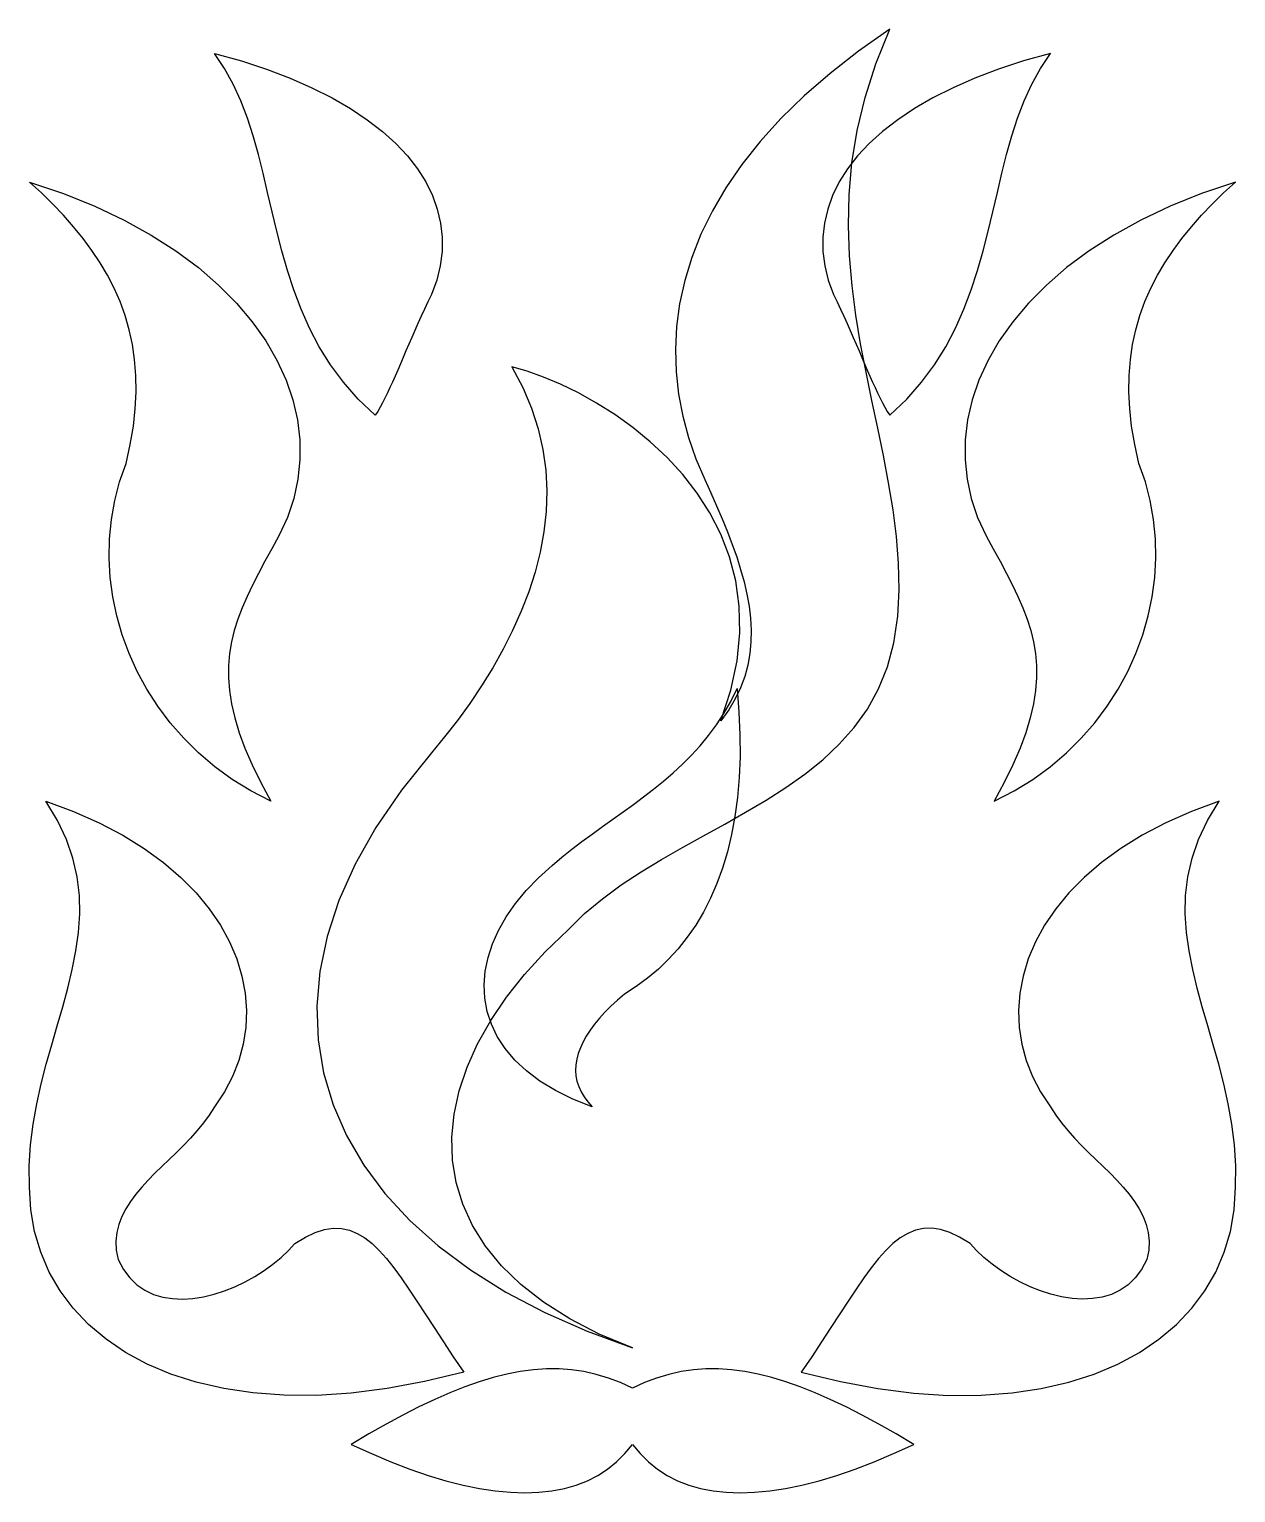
# Model space of a CAD drawing. Header units: millimetres. Extents: x 25 to 175, y 14 to 196.
import ezdxf

# ---------------------------------------------------------------- set-up
doc = ezdxf.new("R2010")
doc.units = ezdxf.units.MM

msp = doc.modelspace()

# ---------------------------------------------------------------- linework, layer by layer
for points in [[(100, 32), (95.873625, 33.737875), (92.189, 35.643), (88.937875, 37.702625), (86.112, 39.904), (83.703125, 42.234375), (81.703, 44.681), (80.103375, 47.231125), (78.896, 49.872), (78.072625, 52.590875), (77.625, 55.375), (77.544875, 58.211625), (77.824, 61.088), (78.454125, 63.991375), (79.427, 66.909), (80.734375, 69.828125), (82.368, 72.736), (84.319625, 75.619875), (86.581, 78.467), (89.143875, 81.264625), (92, 84), (94.042875, 86.014125), (96.253, 87.873), (98.602625, 89.601375), (101.064, 91.224), (103.609375, 92.765625), (106.211, 94.251), (108.841125, 95.704875), (111.472, 97.152), (114.075875, 98.617125), (116.625, 100.125), (119.091625, 101.700375), (121.448, 103.368), (123.666375, 105.152625), (125.719, 107.079), (127.578125, 109.171875), (129.216, 111.456), (130.604875, 113.956125), (131.717, 116.697), (132.524625, 119.703375), (133, 123), (133.170875, 126.300875), (133.107, 129.607), (132.843625, 132.923625), (132.416, 136.256), (131.859375, 139.609375), (131.209, 142.989), (130.500125, 146.400125), (129.768, 149.848), (129.047875, 153.337875), (128.375, 156.875), (127.784625, 160.464625), (127.312, 164.112), (126.992375, 167.822375), (126.861, 171.601), (126.953125, 175.453125), (127.304, 179.384), (127.948875, 183.398875), (128.923, 187.503), (130.261625, 191.701625), (132, 196), (128.121125, 193.278375), (124.579, 190.517), (121.365375, 187.721125), (118.472, 184.896), (115.890625, 182.046875), (113.613, 179.179), (111.630875, 176.297625), (109.936, 173.408), (108.520125, 170.515375), (107.375, 167.625), (106.492375, 164.742125), (105.864, 161.872), (105.481625, 159.019875), (105.337, 156.191), (105.421875, 153.390625), (105.728, 150.624), (106.247125, 147.896375), (106.971, 145.213), (107.891375, 142.579125), (109, 140), (109.74125, 138.3575), (110.46, 136.73), (111.14875, 135.1175), (111.8, 133.52), (112.40625, 131.9375), (112.96, 130.37), (113.45375, 128.8175), (113.88, 127.28), (114.23125, 125.7575), (114.5, 124.25), (114.67875, 122.7575), (114.76, 121.28), (114.73625, 119.8175), (114.6, 118.37), (114.34375, 116.9375), (113.96, 115.52), (113.44125, 114.1175), (112.78, 112.73), (111.96875, 111.3575), (111, 110), (112.25075, 113.817375), (113.026, 117.469), (113.36025, 120.954125), (113.288, 124.272), (112.84375, 127.421875), (112.062, 130.403), (110.97725, 133.214625), (109.624, 135.856), (108.03675, 138.326375), (106.25, 140.625), (104.29825, 142.751125), (102.216, 144.704), (100.03775, 146.482875), (97.798, 148.087), (95.53125, 149.515625), (93.272, 150.768), (91.05475, 151.843375), (88.914, 152.741), (86.88425, 153.460125), (85, 154), (86.359625, 151.44325), (87.447, 148.876), (88.274875, 146.30275), (88.856, 143.728), (89.203125, 141.15625), (89.329, 138.592), (89.246375, 136.03975), (88.968, 133.504), (88.506625, 130.98925), (87.875, 128.5), (87.085875, 126.04075), (86.152, 123.616), (85.086125, 121.23025), (83.901, 118.888), (82.609375, 116.59375), (81.224, 114.352), (79.757625, 112.16725), (78.223, 110.044), (76.632875, 107.98675), (75, 106), (71.24825, 101.3595), (68.086, 96.746), (65.50275, 92.1715), (63.488, 87.648), (62.03125, 83.1875), (61.122, 78.802), (60.74975, 74.5035), (60.904, 70.304), (61.57425, 66.2155), (62.75, 62.25), (64.42075, 58.4195), (66.576, 54.736), (69.20525, 51.2115), (72.298, 47.858), (75.84375, 44.6875), (79.832, 41.712), (84.25225, 38.9435), (89.094, 36.394), (94.34675, 34.0755), (100, 32)], [(68, 148), (65.8885, 150.000625), (64.038, 152.095), (62.4245, 154.271875), (61.024, 156.52), (59.8125, 158.828125), (58.766, 161.185), (57.8605, 163.579375), (57.072, 166), (56.3765, 168.435625), (55.75, 170.875), (55.1685, 173.306875), (54.608, 175.72), (54.0445, 178.103125), (53.454, 180.445), (52.8125, 182.734375), (52.096, 184.96), (51.2805, 187.110625), (50.342, 189.175), (49.2565, 191.141875), (48, 193), (51.345, 192.05575), (54.48, 191.026), (57.405, 189.91525), (60.12, 188.728), (62.625, 187.46875), (64.92, 186.142), (67.005, 184.75225), (68.88, 183.304), (70.545, 181.80175), (72, 180.25), (73.245, 178.65325), (74.28, 177.016), (75.105, 175.34275), (75.72, 173.638), (76.125, 171.90625), (76.32, 170.152), (76.305, 168.37975), (76.08, 166.594), (75.645, 164.79925), (75, 163), (74.557375, 162.100375), (74.129, 161.203), (73.714125, 160.310125), (73.312, 159.424), (72.921875, 158.546875), (72.543, 157.681), (72.174625, 156.828625), (71.816, 155.992), (71.466375, 155.173375), (71.125, 154.375), (70.791125, 153.599125), (70.464, 152.848), (70.142875, 152.123875), (69.827, 151.429), (69.515625, 150.765625), (69.208, 150.136), (68.903375, 149.542375), (68.601, 148.987), (68.300125, 148.472125), (68, 148)], [(132, 148), (134.1115, 150.000625), (135.962, 152.095), (137.5755, 154.271875), (138.976, 156.52), (140.1875, 158.828125), (141.234, 161.185), (142.1395, 163.579375), (142.928, 166), (143.6235, 168.435625), (144.25, 170.875), (144.8315, 173.306875), (145.392, 175.72), (145.9555, 178.103125), (146.546, 180.445), (147.1875, 182.734375), (147.904, 184.96), (148.7195, 187.110625), (149.658, 189.175), (150.7435, 191.141875), (152, 193), (148.655, 192.05575), (145.52, 191.026), (142.595, 189.91525), (139.88, 188.728), (137.375, 187.46875), (135.08, 186.142), (132.995, 184.75225), (131.12, 183.304), (129.455, 181.80175), (128, 180.25), (126.755, 178.65325), (125.72, 177.016), (124.895, 175.34275), (124.28, 173.638), (123.875, 171.90625), (123.68, 170.152), (123.695, 168.37975), (123.92, 166.594), (124.355, 164.79925), (125, 163), (125.442625, 162.100375), (125.871, 161.203), (126.285875, 160.310125), (126.688, 159.424), (127.078125, 158.546875), (127.457, 157.681), (127.825375, 156.828625), (128.184, 155.992), (128.533625, 155.173375), (128.875, 154.375), (129.208875, 153.599125), (129.536, 152.848), (129.857125, 152.123875), (130.173, 151.429), (130.484375, 150.765625), (130.792, 150.136), (131.096625, 149.542375), (131.399, 148.987), (131.699875, 148.472125), (132, 148)], [(55, 100), (52.525375, 101.280625), (50.203, 102.715), (48.035125, 104.291875), (46.024, 106), (44.171875, 107.828125), (42.481, 109.765), (40.953625, 111.799375), (39.592, 113.92), (38.398375, 116.115625), (37.375, 118.375), (36.524125, 120.686875), (35.848, 123.04), (35.348875, 125.423125), (35.029, 127.825), (34.890625, 130.234375), (34.936, 132.64), (35.167375, 135.030625), (35.587, 137.395), (36.197125, 139.721875), (37, 142), (37.52575, 144.355625), (37.906, 146.625), (38.14525, 148.811875), (38.248, 150.92), (38.21875, 152.953125), (38.062, 154.915), (37.78225, 156.809375), (37.384, 158.64), (36.87175, 160.410625), (36.25, 162.125), (35.52325, 163.786875), (34.696, 165.4), (33.77275, 166.968125), (32.758, 168.495), (31.65625, 169.984375), (30.472, 171.44), (29.20975, 172.865625), (27.874, 174.265), (26.46925, 175.641875), (25, 177), (29.207625, 175.5695), (33.131, 173.986), (36.770875, 172.2615), (40.128, 170.408), (43.203125, 168.4375), (45.997, 166.362), (48.510375, 164.1935), (50.744, 161.944), (52.698625, 159.6255), (54.375, 157.25), (55.773875, 154.8295), (56.896, 152.376), (57.742125, 149.9015), (58.313, 147.418), (58.609375, 144.9375), (58.632, 142.472), (58.381625, 140.0335), (57.859, 137.634), (57.064875, 135.2855), (56, 133), (55.116375, 131.385625), (54.271, 129.835), (53.472125, 128.336875), (52.728, 126.88), (52.046875, 125.453125), (51.437, 124.045), (50.906625, 122.644375), (50.464, 121.24), (50.117375, 119.820625), (49.875, 118.375), (49.745125, 116.891875), (49.736, 115.36), (49.855875, 113.768125), (50.113, 112.105), (50.515625, 110.359375), (51.072, 108.52), (51.790375, 106.575625), (52.679, 104.515), (53.746125, 102.326875), (55, 100)], [(145, 100), (147.474625, 101.280625), (149.797, 102.715), (151.964875, 104.291875), (153.976, 106), (155.828125, 107.828125), (157.519, 109.765), (159.046375, 111.799375), (160.408, 113.92), (161.601625, 116.115625), (162.625, 118.375), (163.475875, 120.686875), (164.152, 123.04), (164.651125, 125.423125), (164.971, 127.825), (165.109375, 130.234375), (165.064, 132.64), (164.832625, 135.030625), (164.413, 137.395), (163.802875, 139.721875), (163, 142), (162.47425, 144.355625), (162.094, 146.625), (161.85475, 148.811875), (161.752, 150.92), (161.78125, 152.953125), (161.938, 154.915), (162.21775, 156.809375), (162.616, 158.64), (163.12825, 160.410625), (163.75, 162.125), (164.47675, 163.786875), (165.304, 165.4), (166.22725, 166.968125), (167.242, 168.495), (168.34375, 169.984375), (169.528, 171.44), (170.79025, 172.865625), (172.126, 174.265), (173.53075, 175.641875), (175, 177), (170.792375, 175.5695), (166.869, 173.986), (163.229125, 172.2615), (159.872, 170.408), (156.796875, 168.4375), (154.003, 166.362), (151.489625, 164.1935), (149.256, 161.944), (147.301375, 159.6255), (145.625, 157.25), (144.226125, 154.8295), (143.104, 152.376), (142.257875, 149.9015), (141.687, 147.418), (141.390625, 144.9375), (141.368, 142.472), (141.618375, 140.0335), (142.141, 137.634), (142.935125, 135.2855), (144, 133), (144.883625, 131.385625), (145.729, 129.835), (146.527875, 128.336875), (147.272, 126.88), (147.953125, 125.453125), (148.563, 124.045), (149.093375, 122.644375), (149.536, 121.24), (149.882625, 119.820625), (150.125, 118.375), (150.254875, 116.891875), (150.264, 115.36), (150.144125, 113.768125), (149.887, 112.105), (149.484375, 110.359375), (148.928, 108.52), (148.209625, 106.575625), (147.321, 104.515), (146.253875, 102.326875), (145, 100)], [(95, 62), (92.576875, 62.9585), (90.405, 64.028), (88.480625, 65.1995), (86.8, 66.464), (85.359375, 67.8125), (84.155, 69.236), (83.183125, 70.7255), (82.44, 72.272), (81.921875, 73.8665), (81.625, 75.5), (81.545625, 77.1635), (81.68, 78.848), (82.024375, 80.5445), (82.575, 82.244), (83.328125, 83.9375), (84.28, 85.616), (85.426875, 87.2705), (86.765, 88.892), (88.290625, 90.4715), (90, 92), (91.214125, 93.02875), (92.453, 94.02), (93.711375, 94.98125), (94.984, 95.92), (96.265625, 96.84375), (97.551, 97.76), (98.834875, 98.67625), (100.112, 99.6), (101.377125, 100.53875), (102.625, 101.5), (103.850375, 102.49125), (105.048, 103.52), (106.212625, 104.59375), (107.339, 105.72), (108.421875, 106.90625), (109.456, 108.16), (110.436125, 109.48875), (111.357, 110.9), (112.213375, 112.40125), (113, 114), (113.2405, 111.05975), (113.364, 108.238), (113.3735, 105.53325), (113.272, 102.944), (113.0625, 100.46875), (112.748, 98.106), (112.3315, 95.85425), (111.816, 93.712), (111.2045, 91.67775), (110.5, 89.75), (109.7055, 87.92725), (108.824, 86.208), (107.8585, 84.59075), (106.812, 83.074), (105.6875, 81.65625), (104.488, 80.336), (103.2165, 79.11175), (101.876, 77.982), (100.4695, 76.94525), (99, 76), (98.13025, 75.250125), (97.322, 74.501), (96.57675, 73.753375), (95.896, 73.008), (95.28125, 72.265625), (94.734, 71.527), (94.25575, 70.792875), (93.848, 70.064), (93.51225, 69.341125), (93.25, 68.625), (93.06275, 67.916375), (92.952, 67.216), (92.91925, 66.524625), (92.966, 65.843), (93.09375, 65.171875), (93.304, 64.512), (93.59825, 63.864125), (93.978, 63.229), (94.44475, 62.607375), (95, 62)], [(79, 29), (74.141125, 27.813), (69.469, 26.944), (64.990375, 26.381), (60.712, 26.112), (56.640625, 26.125), (52.783, 26.408), (49.145875, 26.949), (45.736, 27.736), (42.560125, 28.757), (39.625, 30), (36.937375, 31.453), (34.504, 33.104), (32.331625, 34.941), (30.427, 36.952), (28.796875, 39.125), (27.448, 41.448), (26.387125, 43.909), (25.621, 46.496), (25.156375, 49.197), (25, 52), (24.9575, 54.67075), (25.11, 57.286), (25.4275, 59.85025), (25.88, 62.368), (26.4375, 64.84375), (27.07, 67.282), (27.7475, 69.68725), (28.44, 72.064), (29.1175, 74.41675), (29.75, 76.75), (30.3075, 79.06825), (30.76, 81.376), (31.0775, 83.67775), (31.23, 85.978), (31.1875, 88.28125), (30.92, 90.592), (30.3975, 92.91475), (29.59, 95.254), (28.4675, 97.61425), (27, 100), (30.465375, 98.727), (33.663, 97.316), (36.595125, 95.779), (39.264, 94.128), (41.671875, 92.375), (43.821, 90.532), (45.713625, 88.611), (47.352, 86.624), (48.738375, 84.583), (49.875, 82.5), (50.764125, 80.387), (51.408, 78.256), (51.808875, 76.119), (51.969, 73.988), (51.890625, 71.875), (51.576, 69.792), (51.027375, 67.751), (50.247, 65.764), (49.237125, 63.843), (48, 62), (47.35725, 60.971625), (46.638, 59.983), (45.85575, 59.028875), (45.024, 58.104), (44.15625, 57.203125), (43.266, 56.321), (42.36675, 55.452375), (41.472, 54.592), (40.59525, 53.734625), (39.75, 52.875), (38.94975, 52.007875), (38.208, 51.128), (37.53825, 50.230125), (36.954, 49.309), (36.46875, 48.359375), (36.096, 47.376), (35.84925, 46.353625), (35.742, 45.287), (35.78775, 44.170875), (36, 43), (36.665375, 41.753375), (37.453, 40.707), (38.350125, 39.851125), (39.344, 39.176), (40.421875, 38.671875), (41.571, 38.329), (42.778625, 38.137625), (44.032, 38.088), (45.318375, 38.170375), (46.625, 38.375), (47.939125, 38.692125), (49.248, 39.112), (50.538875, 39.624875), (51.799, 40.221), (53.015625, 40.890625), (54.176, 41.624), (55.267375, 42.411375), (56.277, 43.243), (57.192125, 44.109125), (58, 45), (59.3065, 45.788875), (60.532, 46.361), (61.6855, 46.724625), (62.776, 46.888), (63.8125, 46.859375), (64.804, 46.647), (65.7595, 46.259125), (66.688, 45.704), (67.5985, 44.989875), (68.5, 44.125), (69.4015, 43.117625), (70.312, 41.976), (71.2405, 40.708375), (72.196, 39.323), (73.1875, 37.828125), (74.224, 36.232), (75.3145, 34.542875), (76.468, 32.769), (77.6935, 30.918625), (79, 29)], [(121, 29), (125.858875, 27.813), (130.531, 26.944), (135.009625, 26.381), (139.288, 26.112), (143.359375, 26.125), (147.217, 26.408), (150.854125, 26.949), (154.264, 27.736), (157.439875, 28.757), (160.375, 30), (163.062625, 31.453), (165.496, 33.104), (167.668375, 34.941), (169.573, 36.952), (171.203125, 39.125), (172.552, 41.448), (173.612875, 43.909), (174.379, 46.496), (174.843625, 49.197), (175, 52), (175.0425, 54.67075), (174.89, 57.286), (174.5725, 59.85025), (174.12, 62.368), (173.5625, 64.84375), (172.93, 67.282), (172.2525, 69.68725), (171.56, 72.064), (170.8825, 74.41675), (170.25, 76.75), (169.6925, 79.06825), (169.24, 81.376), (168.9225, 83.67775), (168.77, 85.978), (168.8125, 88.28125), (169.08, 90.592), (169.6025, 92.91475), (170.41, 95.254), (171.5325, 97.61425), (173, 100), (169.534625, 98.727), (166.337, 97.316), (163.404875, 95.779), (160.736, 94.128), (158.328125, 92.375), (156.179, 90.532), (154.286375, 88.611), (152.648, 86.624), (151.261625, 84.583), (150.125, 82.5), (149.235875, 80.387), (148.592, 78.256), (148.191125, 76.119), (148.031, 73.988), (148.109375, 71.875), (148.424, 69.792), (148.972625, 67.751), (149.753, 65.764), (150.762875, 63.843), (152, 62), (152.64275, 60.971625), (153.362, 59.983), (154.14425, 59.028875), (154.976, 58.104), (155.84375, 57.203125), (156.734, 56.321), (157.63325, 55.452375), (158.528, 54.592), (159.40475, 53.734625), (160.25, 52.875), (161.05025, 52.007875), (161.792, 51.128), (162.46175, 50.230125), (163.046, 49.309), (163.53125, 48.359375), (163.904, 47.376), (164.15075, 46.353625), (164.258, 45.287), (164.21225, 44.170875), (164, 43), (163.334625, 41.753375), (162.547, 40.707), (161.649875, 39.851125), (160.656, 39.176), (159.578125, 38.671875), (158.429, 38.329), (157.221375, 38.137625), (155.968, 38.088), (154.681625, 38.170375), (153.375, 38.375), (152.060875, 38.692125), (150.752, 39.112), (149.461125, 39.624875), (148.201, 40.221), (146.984375, 40.890625), (145.824, 41.624), (144.732625, 42.411375), (143.723, 43.243), (142.807875, 44.109125), (142, 45), (140.6935, 45.788875), (139.468, 46.361), (138.3145, 46.724625), (137.224, 46.888), (136.1875, 46.859375), (135.196, 46.647), (134.2405, 46.259125), (133.312, 45.704), (132.4015, 44.989875), (131.5, 44.125), (130.5985, 43.117625), (129.688, 41.976), (128.7595, 40.708375), (127.804, 39.323), (126.8125, 37.828125), (125.776, 36.232), (124.6855, 34.542875), (123.532, 32.769), (122.3065, 30.918625), (121, 29)], [(65, 20), (67.512375, 18.86), (69.949, 17.84), (72.309125, 16.94), (74.592, 16.16), (76.796875, 15.5), (78.923, 14.96), (80.969625, 14.54), (82.936, 14.24), (84.821375, 14.06), (86.625, 14), (88.346125, 14.06), (89.984, 14.24), (91.537875, 14.54), (93.007, 14.96), (94.390625, 15.5), (95.688, 16.16), (96.898375, 16.94), (98.021, 17.84), (99.055125, 18.86), (100, 20), (100.944875, 18.86), (101.979, 17.84), (103.101625, 16.94), (104.312, 16.16), (105.609375, 15.5), (106.993, 14.96), (108.462125, 14.54), (110.016, 14.24), (111.653875, 14.06), (113.375, 14), (115.178625, 14.06), (117.064, 14.24), (119.030375, 14.54), (121.077, 14.96), (123.203125, 15.5), (125.408, 16.16), (127.690875, 16.94), (130.051, 17.84), (132.487625, 18.86), (135, 20), (132.786875, 21.30475), (130.645, 22.518), (128.570625, 23.63825), (126.56, 24.664), (124.609375, 25.59375), (122.715, 26.426), (120.873125, 27.15925), (119.08, 27.792), (117.331875, 28.32275), (115.625, 28.75), (113.955625, 29.07225), (112.32, 29.288), (110.714375, 29.39575), (109.135, 29.394), (107.578125, 29.28125), (106.04, 29.056), (104.516875, 28.71675), (103.005, 28.262), (101.500625, 27.69025), (100, 27), (98.499375, 27.69025), (96.995, 28.262), (95.483125, 28.71675), (93.96, 29.056), (92.421875, 29.28125), (90.865, 29.394), (89.285625, 29.39575), (87.68, 29.288), (86.044375, 29.07225), (84.375, 28.75), (82.668125, 28.32275), (80.92, 27.792), (79.126875, 27.15925), (77.285, 26.426), (75.390625, 25.59375), (73.44, 24.664), (71.429375, 23.63825), (69.355, 22.518), (67.213125, 21.30475), (65, 20)]]:
    msp.add_lwpolyline(points)

doc.saveas('drawing.dxf')
